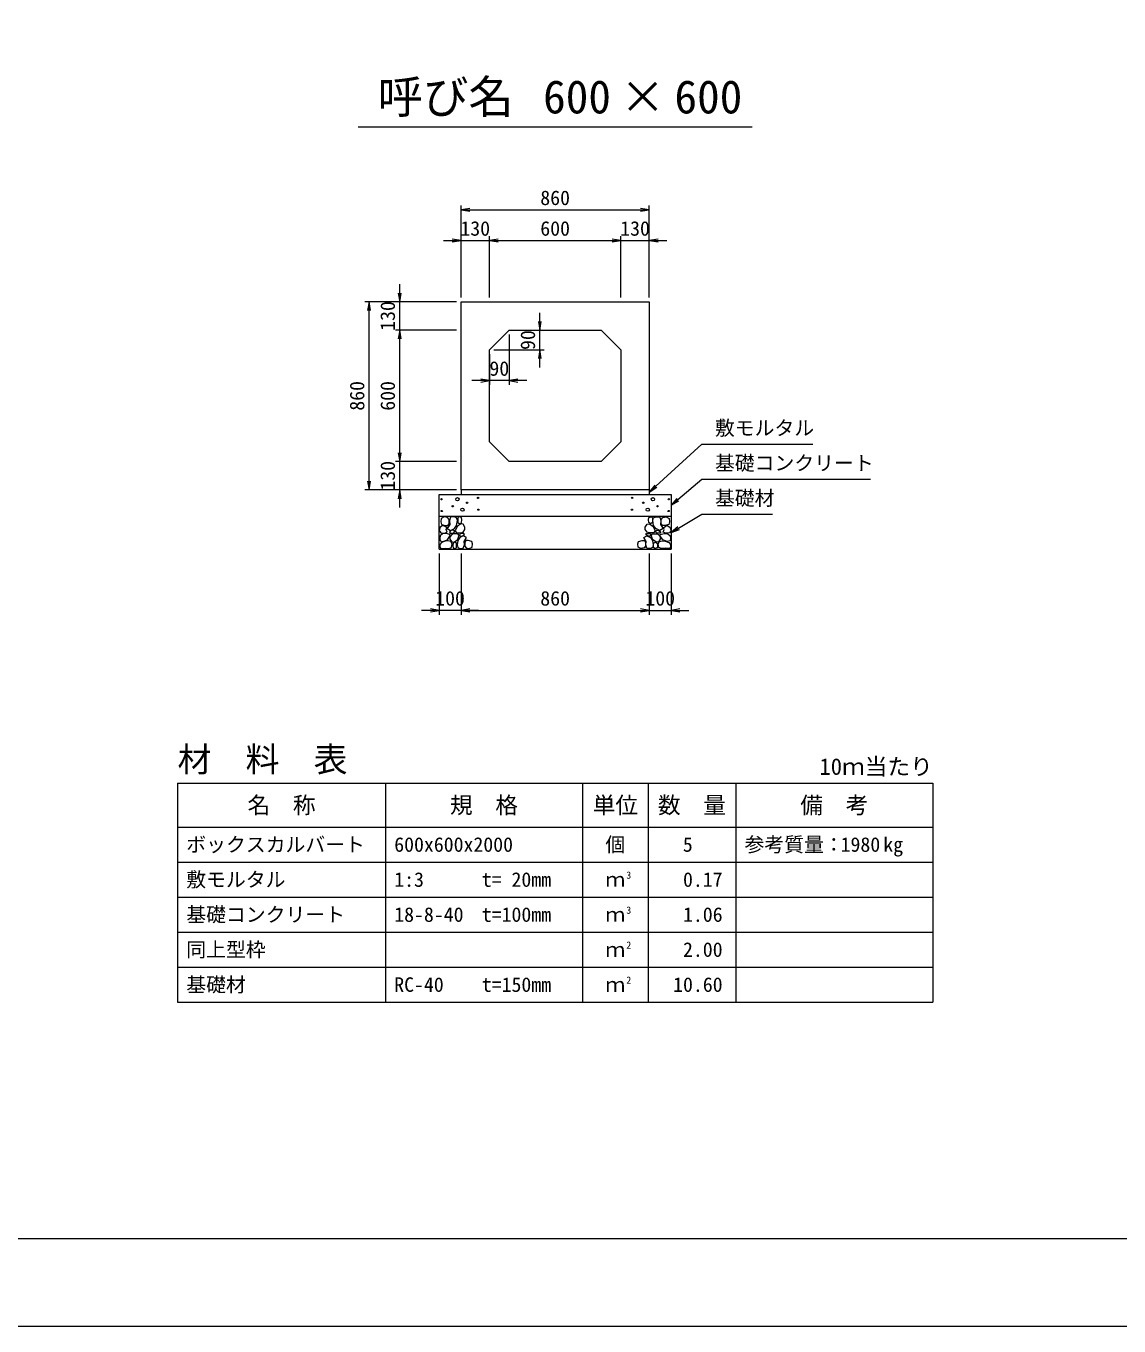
# Model space of a CAD drawing. Units: millimetres at full size, sheet at 1:20. Extents: x 0 to 16820, y 0 to 11880.
# Drawn here: x 4993 to 9986, y 0 to 5940 of the extents above; entities that cross this region are included whole.
import ezdxf
from ezdxf.enums import TextEntityAlignment as Align

# ---------------------------------------------------------------- set-up
doc = ezdxf.new("R2010")
doc.units = ezdxf.units.MM
doc.header["$LTSCALE"] = 20
for name, color, linetype, lineweight in [('D-DCR-HCHn', 4, 'Continuous', 9), ('D-MTR-FRAM', 7, 'Continuous', 13), ('D-MTR-LINE', 7, 'Continuous', 13), ('D-STR-DIM', 7, 'Continuous', 13), ('D-STR-STRn', 1, 'Continuous', 13), ('D-STR-TXT', 7, 'Continuous', 13), ('D-TTL', 2, 'Continuous', 13), ('D-TTL-TXT', 7, 'Continuous', 13)]:
    doc.layers.add(name, color=color, linetype=linetype, lineweight=lineweight)
doc.layers.add('D-MTR', color=7, linetype='Continuous')
doc.layers.add('D-MTR-TXT', color=7, linetype='Continuous')
doc.styles.add('ＭＳ ゴシック', font='')
doc.styles.get('ＭＳ ゴシック').set_extended_font_data('MS Gothic')

# ---------------------------------------------------------------- blocks, each defined once
blk = doc.blocks.new('open_arrow')
at = {"color": 0, "linetype": 'Continuous', "lineweight": -2}
blk.add_lwpolyline([(7.5, 1.25), (0, 0), (7.5, -1.25)], dxfattribs=at)

msp = doc.modelspace()

# ---------------------------------------------------------------- linework, layer by layer
at = {"layer": 'D-DCR-HCHn'}
for points in [[(6918.4, 3693.7), (6902.8, 3697.16), (6888.93, 3690.23), (6887.19, 3674.63), (6890.66, 3662.49), (6908, 3657.29), (6920.13, 3657.29), (6925.33, 3665.96), (6925.33, 3685.03)], [(6932.27, 3695.43), (6927.07, 3679.83), (6928.8, 3662.49), (6916.67, 3643.42), (6932.27, 3634.75), (6949.6, 3643.42), (6960, 3657.29), (6963.47, 3679.83), (6960, 3691.96), (6949.6, 3697.16)], [(6965.21, 3691.96), (6965.21, 3671.16), (6973.87, 3665.96), (6982.54, 3671.16), (6984.28, 3683.29), (6982.54, 3693.7), (6970.41, 3697.16)], [(7854.79, 3691.96), (7854.79, 3671.16), (7846.13, 3665.96), (7837.46, 3671.16), (7835.72, 3683.29), (7837.46, 3693.7), (7849.59, 3697.16)], [(7887.73, 3695.43), (7892.93, 3679.83), (7891.2, 3662.49), (7903.33, 3643.42), (7887.73, 3634.75), (7870.4, 3643.42), (7860, 3657.29), (7856.53, 3679.83), (7860, 3691.96), (7870.4, 3697.16)], [(7901.6, 3693.7), (7917.2, 3697.16), (7931.07, 3690.23), (7932.81, 3674.63), (7929.34, 3662.49), (7912, 3657.29), (7899.87, 3657.29), (7894.67, 3665.96), (7894.67, 3685.03)], [(6885.46, 3650.36), (6880.26, 3634.75), (6887.19, 3624.35), (6904.53, 3622.62), (6916.37, 3627.7), (6911.46, 3639.95), (6914.93, 3646.89), (6908, 3653.82), (6897.6, 3657.29)], [(6935.73, 3634.75), (6927.07, 3627.82), (6930.53, 3622.62), (6942.67, 3622.62), (6947.87, 3624.35), (6951.34, 3631.29), (6946.14, 3636.49)], [(6961.74, 3653.82), (6953.07, 3633.02), (6960, 3624.35), (6980.81, 3624.35), (6989.48, 3627.82), (6998.14, 3639.95), (6998.14, 3650.36), (6989.48, 3664.22), (6979.07, 3665.96)], [(7858.26, 3653.82), (7866.93, 3633.02), (7860, 3624.35), (7839.19, 3624.35), (7830.52, 3627.82), (7821.86, 3639.95), (7821.86, 3650.36), (7830.52, 3664.22), (7840.93, 3665.96)], [(7884.27, 3634.75), (7892.93, 3627.82), (7889.47, 3622.62), (7877.33, 3622.62), (7872.13, 3624.35), (7868.66, 3631.29), (7873.86, 3636.49)], [(7934.54, 3650.36), (7939.74, 3634.75), (7932.81, 3624.35), (7915.47, 3622.62), (7903.63, 3627.7), (7908.54, 3639.95), (7905.07, 3646.89), (7912, 3653.82), (7922.4, 3657.29)], [(6918.37, 3592.76), (6931.21, 3612.02), (6929.6, 3616.83), (6911.95, 3621.65), (6895.89, 3620.04), (6884.66, 3610.41), (6883.05, 3599.18), (6884.66, 3587.94), (6897.5, 3584.73)], [(6924.79, 3552.63), (6936.02, 3557.44), (6939.23, 3573.49), (6932.81, 3584.73), (6921.58, 3587.94), (6907.13, 3586.34), (6891.08, 3579.92), (6883.05, 3570.28), (6883.05, 3559.05), (6887.87, 3552.63), (6907.13, 3554.23)], [(6963.31, 3592.76), (6971.34, 3612.02), (6964.92, 3620.04), (6945.65, 3620.04), (6937.63, 3616.83), (6929.6, 3605.6), (6929.6, 3595.97), (6937.63, 3583.13), (6947.26, 3581.52)], [(6960.1, 3557.44), (6960.1, 3576.7), (6952.08, 3581.52), (6944.05, 3576.7), (6942.44, 3565.47), (6944.05, 3555.84), (6955.29, 3552.63)], [(6990.6, 3554.23), (6995.41, 3568.68), (6993.81, 3584.73), (7005.05, 3602.39), (6990.6, 3610.41), (6974.55, 3602.39), (6964.92, 3589.55), (6961.71, 3568.68), (6964.92, 3557.44), (6974.55, 3552.63)], [(6987.39, 3610.41), (6995.41, 3616.83), (6992.2, 3621.65), (6980.97, 3621.65), (6976.15, 3620.04), (6972.94, 3613.62), (6977.76, 3608.81)], [(7003.44, 3555.84), (7017.89, 3552.63), (7030.73, 3559.05), (7032.33, 3573.49), (7029.12, 3584.73), (7013.07, 3589.55), (7001.84, 3589.55), (6997.02, 3581.52), (6997.02, 3563.86)], [(7816.56, 3555.84), (7802.11, 3552.63), (7789.27, 3559.05), (7787.67, 3573.49), (7790.88, 3584.73), (7806.93, 3589.55), (7818.16, 3589.55), (7822.98, 3581.52), (7822.98, 3563.86)], [(7829.4, 3554.23), (7824.59, 3568.68), (7826.19, 3584.73), (7814.95, 3602.39), (7829.4, 3610.41), (7845.45, 3602.39), (7855.08, 3589.55), (7858.29, 3568.68), (7855.08, 3557.44), (7845.45, 3552.63)], [(7832.61, 3610.41), (7824.59, 3616.83), (7827.8, 3621.65), (7839.03, 3621.65), (7843.85, 3620.04), (7847.06, 3613.62), (7842.24, 3608.81)], [(7856.69, 3592.76), (7848.66, 3612.02), (7855.08, 3620.04), (7874.35, 3620.04), (7882.37, 3616.83), (7890.4, 3605.6), (7890.4, 3595.97), (7882.37, 3583.13), (7872.74, 3581.52)], [(7859.9, 3557.44), (7859.9, 3576.7), (7867.92, 3581.52), (7875.95, 3576.7), (7877.56, 3565.47), (7875.95, 3555.84), (7864.71, 3552.63)], [(7895.21, 3552.63), (7883.98, 3557.44), (7880.77, 3573.49), (7887.19, 3584.73), (7898.42, 3587.94), (7912.87, 3586.34), (7928.92, 3579.92), (7936.95, 3570.28), (7936.95, 3559.05), (7932.13, 3552.63), (7912.87, 3554.23)], [(7901.63, 3592.76), (7888.79, 3612.02), (7890.4, 3616.83), (7908.05, 3621.65), (7924.11, 3620.04), (7935.34, 3610.41), (7936.95, 3599.18), (7935.34, 3587.94), (7922.5, 3584.73)]]:
    msp.add_lwpolyline(points, close=True, dxfattribs=at)
for centre, radius in [((6890.73, 3777.43), 3), ((6942.29, 3745.76), 3), ((6963.34, 3777.43), 7.5), ((7007.71, 3761.64), 3), ((7058.13, 3783.48), 3), ((7761.87, 3783.48), 3), ((7812.29, 3761.64), 3), ((7856.66, 3777.43), 7.5), ((7877.71, 3745.76), 3), ((7929.27, 3777.43), 3), ((6891.87, 3723.92), 3), ((6986.66, 3729.97), 7.5), ((7059.27, 3729.97), 3), ((7760.73, 3729.97), 3), ((7833.34, 3729.97), 7.5), ((7928.13, 3723.92), 3)]:
    msp.add_circle(centre, radius, dxfattribs=at)
at = {"layer": 'D-MTR-FRAM'}
for p, q in [((5685, 2480), (9135, 2480)), ((5685, 2480), (5685, 1480)), ((9135, 2480), (9135, 1480)), ((5685, 1480), (9135, 1480))]:
    msp.add_line(p, q, dxfattribs=at)
at = {"layer": 'D-MTR-LINE'}
for p, q in [((6635, 2480), (6635, 1480)), ((7535, 2480), (7535, 1480)), ((7835, 2480), (7835, 1480)), ((8235, 2480), (8235, 1480)), ((5685, 2280), (9135, 2280)), ((5685, 2120), (9135, 2120)), ((5685, 1960), (9135, 1960)), ((5685, 1800), (9135, 1800)), ((5685, 1640), (9135, 1640))]:
    msp.add_line(p, q, dxfattribs=at)
at = {"layer": 'D-STR-DIM'}
for p, q in [((6980, 4700), (6980, 5120)), ((7840, 4700), (7840, 5120)), ((6980, 5100), (7840, 5100)), ((6900, 4960), (7190, 4960)), ((6980, 4700), (6980, 4980)), ((7110, 4700), (7110, 4980)), ((7110, 4700), (7110, 4980)), ((7110, 4960), (7710, 4960)), ((7630, 4960), (7920, 4960)), ((7710, 4700), (7710, 4980)), ((7710, 4700), (7710, 4980)), ((7840, 4700), (7840, 4980)), ((6700, 4470), (6700, 4760)), ((6960, 4680), (6540, 4680)), ((6560, 3820), (6560, 4680)), ((6960, 4680), (6680, 4680)), ((7340, 4380), (7340, 4630)), ((6960, 4550), (6680, 4550)), ((6960, 4550), (6680, 4550)), ((6700, 3950), (6700, 4550)), ((7200, 4530), (7200, 4300)), ((7220, 4550), (7360, 4550)), ((7130, 4460), (7360, 4460)), ((7110, 4440), (7110, 4300)), ((7280, 4320), (7030, 4320)), ((6700, 3740), (6700, 4030)), ((6960, 3950), (6680, 3950)), ((6960, 3950), (6680, 3950)), ((6960, 3820), (6540, 3820)), ((6960, 3820), (6680, 3820)), ((6880, 3530), (6880, 3250)), ((6980, 3530), (6980, 3250)), ((6980, 3530), (6980, 3250)), ((7840, 3530), (7840, 3250)), ((7840, 3530), (7840, 3250)), ((7940, 3530), (7940, 3250)), ((7060, 3270), (6800, 3270)), ((6980, 3270), (7840, 3270)), ((7760, 3270), (8020, 3270))]:
    msp.add_line(p, q, dxfattribs=at)
at = {"layer": 'D-STR-STRn'}
for p, q in [((6980, 4680), (7840, 4680)), ((6980, 3820), (6980, 4680)), ((7840, 4680), (7840, 3820)), ((7110, 4460), (7200, 4550)), ((7200, 4550), (7620, 4550)), ((7620, 4550), (7710, 4460)), ((7110, 4040), (7110, 4460)), ((7710, 4460), (7710, 4040)), ((7200, 3950), (7110, 4040)), ((7710, 4040), (7620, 3950)), ((7620, 3950), (7200, 3950)), ((7840, 3820), (6980, 3820)), ((6980, 3820), (6980, 3800)), ((7840, 3820), (7840, 3800)), ((6880, 3550), (6880, 3800)), ((6880, 3800), (7940, 3800)), ((7940, 3800), (7940, 3550)), ((6880, 3700), (7940, 3700)), ((6880, 3550), (7940, 3550))]:
    msp.add_line(p, q, dxfattribs=at)
at = {"layer": 'D-STR-TXT'}
for points in [[(7840, 3810), (7869.49, 3837.03), (8080, 4030), (8586.65, 4030)], [(7940, 3750), (7970.37, 3776.03), (8080, 3870), (8850.3, 3870)], [(7940, 3625), (7974.19, 3645.76), (8080, 3710), (8402.94, 3710)]]:
    msp.add_lwpolyline(points, dxfattribs=at)
at = {"layer": 'D-TTL'}
for points in [[(0, 0), (16820, 0), (16820, 11880), (0, 11880)], [(400, 400), (16420, 400), (16420, 11480), (400, 11480)]]:
    msp.add_lwpolyline(points, close=True, dxfattribs=at)
at = {"layer": 'D-TTL-TXT'}
msp.add_line((6510, 5480), (8310, 5480), dxfattribs=at)

# ---------------------------------------------------------------- block references
at = {"layer": 'D-STR-DIM', "xscale": 5.33, "yscale": 5.33}
for p in [(6980, 5100), (7110, 4960), (7110, 4960), (7840, 4960), (7200, 4320), (6980, 3270), (6980, 3270), (7940, 3270)]:
    msp.add_blockref('open_arrow', p, dxfattribs=at)
for p, rotation in [((7840, 5100), 180), ((6980, 4960), 180), ((7710, 4960), 180), ((7710, 4960), 180), ((6700, 4680), 90), ((6560, 4680), 270), ((7340, 4550), 90), ((6700, 4550), 270), ((6700, 4550), 270), ((7340, 4460), 270), ((7110, 4320), 180), ((6700, 3950), 90), ((6700, 3950), 90), ((6560, 3820), 90), ((6700, 3820), 270), ((6880, 3270), 180), ((7840, 3270), 180), ((7840, 3270), 180)]:
    msp.add_blockref('open_arrow', p, dxfattribs=dict(at, rotation=rotation))
at = {"layer": 'D-STR-TXT', "xscale": 5.33, "yscale": 5.33}
for p, rotation in [((7840, 3810), 42.5), ((7940, 3750), 40.6), ((7940, 3625), 31.3)]:
    msp.add_blockref('open_arrow', p, dxfattribs=dict(at, rotation=rotation))

# ---------------------------------------------------------------- texts
at = {"layer": 'D-MTR', "style": 'ＭＳ ゴシック'}
msp.add_text('材\u3000料\u3000表', height=113.9, dxfattribs=at).set_placement((5685, 2498.15), align=Align.BOTTOM_LEFT)
msp.add_text('10ｍ当たり', height=75.95, dxfattribs=at).set_placement((9135, 2495.43), align=Align.BOTTOM_RIGHT)
at = {"layer": 'D-MTR-TXT', "style": 'ＭＳ ゴシック'}
for s, height, p in [('名\u3000称', 75.95, (6160, 2380)), ('規\u3000格', 75.95, (7085, 2380)), ('単位', 75.95, (7685, 2380)), ('数\u3000量', 75.95, (8035, 2380)), ('備\u3000考', 75.95, (8685, 2380)), ('個', 66.46, (7685, 2200)), ('ｍ', 66.46, (7685, 2040)), ('ｍ', 66.46, (7685, 1880)), ('ｍ', 66.46, (7685, 1720)), ('ｍ', 66.46, (7685, 1560))]:
    msp.add_text(s, height=height, dxfattribs=at).set_placement(p, align=Align.MIDDLE_CENTER)
for s, p in [('ボックスカルバート', (5725, 2200)), ('600x600x2000', (6675, 2200)), ('参考質量：    kg', (8275, 2200)), ('敷モルタル', (5725, 2040)), ('1:3', (6675, 2040)), ('t= 20mm', (7075, 2040)), ('基礎コンクリート', (5725, 1880)), ('18-8-40', (6675, 1880)), ('t=100mm', (7075, 1880)), ('同上型枠', (5725, 1720)), ('基礎材', (5725, 1560)), ('RC-40', (6675, 1560)), ('t=150mm', (7075, 1560))]:
    msp.add_text(s, height=66.46, dxfattribs=at).set_placement(p, align=Align.MIDDLE_LEFT)
for s, p in [('5', (8038.55, 2200)), ('1980', (8895, 2200)), ('0.17', (8175, 2040)), ('1.06', (8175, 1880)), ('2.00', (8175, 1720)), ('10.60', (8175, 1560))]:
    msp.add_text(s, height=66.46, dxfattribs=at).set_placement(p, align=Align.MIDDLE_RIGHT)
for s, p in [('3', (7735, 2033.63)), ('3', (7735, 1873.63)), ('2', (7735, 1713.63)), ('2', (7735, 1553.63))]:
    msp.add_text(s, height=33.23, dxfattribs=at).set_placement(p, align=Align.BOTTOM_LEFT)
at = {"layer": 'D-STR-DIM', "style": 'ＭＳ ゴシック'}
for s, p in [('860', (7410, 5155)), ('130', (7045, 5015)), ('600', (7410, 5015)), ('130', (7775, 5015)), ('90', (7155, 4375)), ('100', (6930, 3325)), ('860', (7410, 3325)), ('100', (7890, 3325))]:
    msp.add_text(s, height=66.46, dxfattribs=at).set_placement(p, align=Align.MIDDLE_CENTER)
for s, p in [('130', (6645, 4615)), ('90', (7285, 4505)), ('860', (6505, 4250)), ('600', (6645, 4250)), ('130', (6645, 3885))]:
    msp.add_text(s, height=66.46, rotation=90, dxfattribs=at).set_placement(p, align=Align.MIDDLE_CENTER)
at = {"layer": 'D-STR-TXT', "style": 'ＭＳ ゴシック'}
for s, p in [('敷モルタル', (8140, 4050)), ('基礎コンクリート', (8140, 3890)), ('基礎材', (8140, 3730))]:
    msp.add_text(s, height=66.46, dxfattribs=at).set_placement(p, align=Align.BOTTOM_LEFT)
at = {"layer": 'D-TTL-TXT', "style": 'ＭＳ ゴシック'}
for s, p in [('呼び名', (6910, 5495)), ('600', (7510, 5495)), ('×', (7810, 5495)), ('600', (8110, 5495))]:
    msp.add_text(s, height=151.9, dxfattribs=at).set_placement(p, align=Align.BOTTOM_CENTER)

doc.saveas('drawing.dxf')
